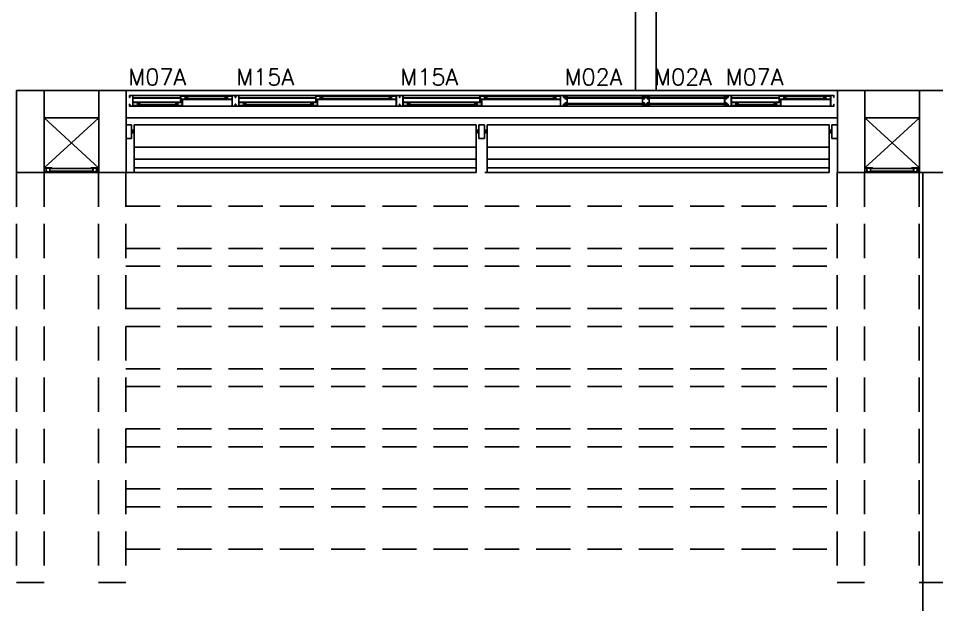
# Model space of a CAD drawing. Header units: millimetres. Extents: x 1887 to 2405, y 1100 to 1335.
# Drawn here: x 2217.2 to 2223.91, y 1178.64 to 1182.93 of the extents above; entities that cross this region are included whole.
import ezdxf

# ---------------------------------------------------------------- set-up
doc = ezdxf.new("R2010")
doc.units = ezdxf.units.MM
doc.linetypes.add('HIDDEN', pattern=[0.375, 0.25, -0.125])
for name, color, linetype in [('AR-ALV', 2, 'Continuous'), ('AR-ALV-V', 2, 'Continuous'), ('AR-BRISEPROJ', 1, 'HIDDEN'), ('AR-BRISES', 1, 'Continuous'), ('AR-ESQ', 1, 'Continuous'), ('AR-ESTC', 3, 'Continuous'), ('AR-PEITORIL', 1, 'Continuous'), ('AR-SHAFT', 1, 'Continuous'), ('AR-TALUDE', 1, 'Continuous'), ('AR-TXTESQ1-CONG', 1, 'Continuous'), ('BR-LINHAS', 1, 'Continuous'), ('BR-MONTANTE', 242, 'Continuous'), ('BR-PAINEL', 1, 'Continuous'), ('BR-SUPORTE', 1, 'Continuous'), ('DT-ESQ-BAGUETE-C', 2, 'Continuous'), ('DT-ESQ-BAGUETE-V', 1, 'Continuous'), ('DT-ESQ-CHAPA DOBRADA-V', 1, 'Continuous'), ('DT-ESQ-MARCO-V', 1, 'Continuous'), ('DT-ESQ-PERFIL CADEIRA-C', 2, 'Continuous'), ('DT-ESQ-PERFIL CADEIRA-V', 1, 'Continuous'), ('DT-ESQ-PERFIL U SIMPLES-C', 2, 'Continuous'), ('DT-ESQ-PERFIL U-C', 2, 'Continuous'), ('DT-ESQ-PERFIL U-V', 1, 'Continuous'), ('DT-ESQ-VENEZIANA-C', 2, 'Continuous'), ('DT-ESQ-VENEZIANA-V', 2, 'Continuous'), ('DT-ESQ-VIDRO-C', 2, 'Continuous'), ('DT-ESQ-VIDRO-V', 2, 'Continuous'), ('insercao', 4, 'Continuous'), ('PG-PROJ', 1, 'HIDDEN')]:
    doc.layers.add(name, color=color, linetype=linetype)
doc.styles.add('S12', font='simplex.shx', dxfattribs={"width": 1.1, "height": 0.12})

# ---------------------------------------------------------------- blocks, each defined once
blk = doc.blocks.new('EF63-P')
at = {"layer": 'DT-ESQ-BAGUETE-C', "ltscale": 0.1}
for points in [[(0.4225, -0.055), (0.409, -0.055), (0.409, -0.0535), (0.422, -0.0535, 0.414214), (0.4225, -0.053), (0.4225, -0.042, 0.414214), (0.422, -0.0415), (0.409, -0.0415), (0.409, -0.04), (0.4225, -0.04, -0.414214), (0.424, -0.0415), (0.424, -0.0535, -0.414214)], [(0.7015, -0.055), (0.715, -0.055), (0.715, -0.0535), (0.702, -0.0535, -0.414214), (0.7015, -0.053), (0.7015, -0.042, -0.414214), (0.702, -0.0415), (0.715, -0.0415), (0.715, -0.04), (0.7015, -0.04, 0.414214), (0.7, -0.0415), (0.7, -0.0535, 0.414214)], [(1.41, -0.055), (1.3965, -0.055), (1.3965, -0.0535), (1.4095, -0.0535, 0.414214), (1.41, -0.053), (1.41, -0.042, 0.414214), (1.4095, -0.0415), (1.3965, -0.0415), (1.3965, -0.04), (1.41, -0.04, -0.414214), (1.4115, -0.0415), (1.4115, -0.0535, -0.414214)], [(1.9015, -0.055), (1.915, -0.055), (1.915, -0.0535), (1.902, -0.0535, -0.414214), (1.9015, -0.053), (1.9015, -0.042, -0.414214), (1.902, -0.0415), (1.915, -0.0415), (1.915, -0.04), (1.9015, -0.04, 0.414214), (1.9, -0.0415), (1.9, -0.0535, 0.414214)], [(2.61, -0.055), (2.5965, -0.055), (2.5965, -0.0535), (2.6095, -0.0535, 0.414214), (2.61, -0.053), (2.61, -0.042, 0.414214), (2.6095, -0.0415), (2.5965, -0.0415), (2.5965, -0.04), (2.61, -0.04, -0.414214), (2.6115, -0.0415), (2.6115, -0.0535, -0.414214)], [(3.1015, -0.055), (3.115, -0.055), (3.115, -0.0535), (3.102, -0.0535, -0.414214), (3.1015, -0.053), (3.1015, -0.042, -0.414214), (3.102, -0.0415), (3.115, -0.0415), (3.115, -0.04), (3.1015, -0.04, 0.414214), (3.1, -0.0415), (3.1, -0.0535, 0.414214)], [(4.7975, -0.055), (4.784, -0.055), (4.784, -0.0535), (4.797, -0.0535, 0.414214), (4.7975, -0.053), (4.7975, -0.042, 0.414214), (4.797, -0.0415), (4.784, -0.0415), (4.784, -0.04), (4.7975, -0.04, -0.414214), (4.799, -0.0415), (4.799, -0.0535, -0.414214)], [(5.0765, -0.055), (5.09, -0.055), (5.09, -0.0535), (5.077, -0.0535, -0.414214), (5.0765, -0.053), (5.0765, -0.042, -0.414214), (5.077, -0.0415), (5.09, -0.0415), (5.09, -0.04), (5.0765, -0.04, 0.414214), (5.075, -0.0415), (5.075, -0.0535, 0.414214)], [(0.0735, -0.1), (0.06, -0.1), (0.06, -0.0985), (0.073, -0.0985, 0.414214), (0.0735, -0.098), (0.0735, -0.087, 0.414214), (0.073, -0.0865), (0.06, -0.0865), (0.06, -0.085), (0.0735, -0.085, -0.414214), (0.075, -0.0865), (0.075, -0.0985, -0.414214)], [(0.339, -0.1), (0.3525, -0.1), (0.3525, -0.0985), (0.3395, -0.0985, -0.414214), (0.339, -0.098), (0.339, -0.087, -0.414214), (0.3395, -0.0865), (0.3525, -0.0865), (0.3525, -0.085), (0.339, -0.085, 0.414214), (0.3375, -0.0865), (0.3375, -0.0985, 0.414214)], [(0.8485, -0.1), (0.835, -0.1), (0.835, -0.0985), (0.848, -0.0985, 0.414214), (0.8485, -0.098), (0.8485, -0.087, 0.414214), (0.848, -0.0865), (0.835, -0.0865), (0.835, -0.085), (0.8485, -0.085, -0.414214), (0.85, -0.0865), (0.85, -0.0985, -0.414214)], [(1.3265, -0.1), (1.34, -0.1), (1.34, -0.0985), (1.327, -0.0985, -0.414214), (1.3265, -0.098), (1.3265, -0.087, -0.414214), (1.327, -0.0865), (1.34, -0.0865), (1.34, -0.085), (1.3265, -0.085, 0.414214), (1.325, -0.0865), (1.325, -0.0985, 0.414214)], [(2.0485, -0.1), (2.035, -0.1), (2.035, -0.0985), (2.048, -0.0985, 0.414214), (2.0485, -0.098), (2.0485, -0.087, 0.414214), (2.048, -0.0865), (2.035, -0.0865), (2.035, -0.085), (2.0485, -0.085, -0.414214), (2.05, -0.0865), (2.05, -0.0985, -0.414214)], [(2.5265, -0.1), (2.54, -0.1), (2.54, -0.0985), (2.527, -0.0985, -0.414214), (2.5265, -0.098), (2.5265, -0.087, -0.414214), (2.527, -0.0865), (2.54, -0.0865), (2.54, -0.085), (2.5265, -0.085, 0.414214), (2.525, -0.0865), (2.525, -0.0985, 0.414214)], [(4.4485, -0.1), (4.435, -0.1), (4.435, -0.0985), (4.448, -0.0985, 0.414214), (4.4485, -0.098), (4.4485, -0.087, 0.414214), (4.448, -0.0865), (4.435, -0.0865), (4.435, -0.085), (4.4485, -0.085, -0.414214), (4.45, -0.0865), (4.45, -0.0985, -0.414214)], [(4.714, -0.1), (4.7275, -0.1), (4.7275, -0.0985), (4.7145, -0.0985, -0.414214), (4.714, -0.098), (4.714, -0.087, -0.414214), (4.7145, -0.0865), (4.7275, -0.0865), (4.7275, -0.085), (4.714, -0.085, 0.414214), (4.7125, -0.0865), (4.7125, -0.0985, 0.414214)]]:
    blk.add_lwpolyline(points, format="xyb", close=True, dxfattribs=at)
at = {"layer": 'DT-ESQ-BAGUETE-V', "ltscale": 0.1}
for p, q in [((0.4225, -0.04), (0.7015, -0.04)), ((1.41, -0.04), (1.9015, -0.04)), ((2.61, -0.04), (3.1015, -0.04)), ((4.7975, -0.04), (5.0765, -0.04)), ((0.0735, -0.085), (0.339, -0.085)), ((0.8485, -0.085), (1.3265, -0.085)), ((2.0485, -0.085), (2.5265, -0.085)), ((4.4485, -0.085), (4.714, -0.085))]:
    blk.add_line(p, q, dxfattribs=at)
at = {"layer": 'DT-ESQ-CHAPA DOBRADA-V', "ltscale": 0.1}
for p, q in [((0.025, -0.052), (0.374, -0.052)), ((0.025, -0.055), (0.374, -0.055)), ((0.8, -0.052), (1.3615, -0.052)), ((0.8, -0.055), (1.3615, -0.055)), ((2, -0.052), (2.5615, -0.052)), ((2, -0.055), (2.5615, -0.055)), ((4.4, -0.052), (4.749, -0.052)), ((4.4, -0.055), (4.749, -0.055))]:
    blk.add_line(p, q, dxfattribs=at)
at = {"layer": 'DT-ESQ-MARCO-V', "ltscale": 0.1}
for p, q in [((3.1985, -0.035), (3.7515, -0.035)), ((4.3515, -0.035), (3.7985, -0.035)), ((3.1985, -0.115), (3.7515, -0.115)), ((4.3515, -0.115), (3.7985, -0.115))]:
    blk.add_line(p, q, dxfattribs=at)
at = {"layer": 'DT-ESQ-PERFIL CADEIRA-C', "ltscale": 0.1}
for p, q in [((0.376, -0.0635), (0.4225, -0.0635)), ((0.75, -0.0635), (0.7015, -0.0635)), ((1.3635, -0.0635), (1.41, -0.0635)), ((1.95, -0.0635), (1.9015, -0.0635)), ((2.5635, -0.0635), (2.61, -0.0635)), ((3.15, -0.0635), (3.1015, -0.0635)), ((4.751, -0.0635), (4.7975, -0.0635)), ((5.125, -0.0635), (5.0765, -0.0635)), ((0.025, -0.1085), (0.0735, -0.1085)), ((0.3855, -0.1085), (0.339, -0.1085)), ((0.8, -0.1085), (0.8485, -0.1085)), ((1.373, -0.1085), (1.3265, -0.1085)), ((2, -0.1085), (2.0485, -0.1085)), ((2.573, -0.1085), (2.5265, -0.1085)), ((4.4, -0.1085), (4.4485, -0.1085)), ((4.7605, -0.1085), (4.714, -0.1085))]:
    blk.add_line(p, q, dxfattribs=at)
for points in [[(0.4225, -0.062, -1), (0.4225, -0.065), (0.376, -0.065, -0.414214), (0.374, -0.063), (0.374, -0.042, -0.414214), (0.376, -0.04), (0.4075, -0.04, -0.414214), (0.409, -0.0415), (0.409, -0.062)], [(0.409, -0.0635, -0.198913), (0.4079, -0.0631, -0.198913), (0.4075, -0.062), (0.4075, -0.042, 0.414214), (0.407, -0.0415), (0.376, -0.0415, 0.414214), (0.3755, -0.042), (0.3755, -0.063, 0.414214), (0.376, -0.0635)], [(0.7015, -0.065), (0.75, -0.065), (0.75, -0.0635), (0.715, -0.0635, 0.198912), (0.7161, -0.0631, 0.198913), (0.7165, -0.062), (0.7165, -0.042, -0.414214), (0.717, -0.0415), (0.75, -0.0415), (0.75, -0.04), (0.7165, -0.04, 0.414214), (0.715, -0.0415), (0.715, -0.0535), (0.715, -0.055), (0.715, -0.062), (0.7015, -0.062, 1)], [(1.41, -0.062, -1), (1.41, -0.065), (1.3635, -0.065, -0.414214), (1.3615, -0.063), (1.3615, -0.042, -0.414214), (1.3635, -0.04), (1.395, -0.04, -0.414214), (1.3965, -0.0415), (1.3965, -0.062)], [(1.3965, -0.0635, -0.198913), (1.3954, -0.0631, -0.198913), (1.395, -0.062), (1.395, -0.042, 0.414214), (1.3945, -0.0415), (1.3635, -0.0415, 0.414214), (1.363, -0.042), (1.363, -0.063, 0.414214), (1.3635, -0.0635)], [(1.9015, -0.065), (1.95, -0.065), (1.95, -0.0635), (1.915, -0.0635, 0.198912), (1.9161, -0.0631, 0.198913), (1.9165, -0.062), (1.9165, -0.042, -0.414214), (1.917, -0.0415), (1.95, -0.0415), (1.95, -0.04), (1.9165, -0.04, 0.414214), (1.915, -0.0415), (1.915, -0.0535), (1.915, -0.055), (1.915, -0.062), (1.9015, -0.062, 1)], [(2.61, -0.062, -1), (2.61, -0.065), (2.5635, -0.065, -0.414214), (2.5615, -0.063), (2.5615, -0.042, -0.414214), (2.5635, -0.04), (2.595, -0.04, -0.414214), (2.5965, -0.0415), (2.5965, -0.062)], [(2.5965, -0.0635, -0.198913), (2.5954, -0.0631, -0.198913), (2.595, -0.062), (2.595, -0.042, 0.414214), (2.5945, -0.0415), (2.5635, -0.0415, 0.414214), (2.563, -0.042), (2.563, -0.063, 0.414214), (2.5635, -0.0635)], [(3.1015, -0.065), (3.15, -0.065), (3.15, -0.0635), (3.115, -0.0635, 0.198912), (3.1161, -0.0631, 0.198913), (3.1165, -0.062), (3.1165, -0.042, -0.414214), (3.117, -0.0415), (3.15, -0.0415), (3.15, -0.04), (3.1165, -0.04, 0.414214), (3.115, -0.0415), (3.115, -0.0535), (3.115, -0.055), (3.115, -0.062), (3.1015, -0.062, 1)], [(4.7975, -0.062, -1), (4.7975, -0.065), (4.751, -0.065, -0.414214), (4.749, -0.063), (4.749, -0.042, -0.414214), (4.751, -0.04), (4.7825, -0.04, -0.414214), (4.784, -0.0415), (4.784, -0.062)], [(4.784, -0.0635, -0.198913), (4.7829, -0.0631, -0.198913), (4.7825, -0.062), (4.7825, -0.042, 0.414214), (4.782, -0.0415), (4.751, -0.0415, 0.414214), (4.7505, -0.042), (4.7505, -0.063, 0.414214), (4.751, -0.0635)], [(5.0765, -0.065), (5.125, -0.065), (5.125, -0.0635), (5.09, -0.0635, 0.198912), (5.0911, -0.0631, 0.198913), (5.0915, -0.062), (5.0915, -0.042, -0.414214), (5.092, -0.0415), (5.125, -0.0415), (5.125, -0.04), (5.0915, -0.04, 0.414214), (5.09, -0.0415), (5.09, -0.0535), (5.09, -0.055), (5.09, -0.062), (5.0765, -0.062, 1)], [(0.0735, -0.11), (0.025, -0.11), (0.025, -0.1085), (0.06, -0.1085, -0.198912), (0.0589, -0.1081, -0.198913), (0.0585, -0.107), (0.0585, -0.087, 0.414214), (0.058, -0.0865), (0.025, -0.0865), (0.025, -0.085), (0.0585, -0.085, -0.414214), (0.06, -0.0865), (0.06, -0.0985), (0.06, -0.1), (0.06, -0.107), (0.0735, -0.107, -1)], [(0.339, -0.107, 1), (0.339, -0.11), (0.3855, -0.11, 0.414214), (0.3875, -0.108), (0.3875, -0.087, 0.414214), (0.3855, -0.085), (0.354, -0.085, 0.414214), (0.3525, -0.0865), (0.3525, -0.107)], [(0.3525, -0.1085, 0.198913), (0.3536, -0.1081, 0.198913), (0.354, -0.107), (0.354, -0.087, -0.414214), (0.3545, -0.0865), (0.3855, -0.0865, -0.414214), (0.386, -0.087), (0.386, -0.108, -0.414214), (0.3855, -0.1085)], [(0.8485, -0.11), (0.8, -0.11), (0.8, -0.1085), (0.835, -0.1085, -0.198912), (0.8339, -0.1081, -0.198913), (0.8335, -0.107), (0.8335, -0.087, 0.414214), (0.833, -0.0865), (0.8, -0.0865), (0.8, -0.085), (0.8335, -0.085, -0.414214), (0.835, -0.0865), (0.835, -0.0985), (0.835, -0.1), (0.835, -0.107), (0.8485, -0.107, -1)], [(1.3265, -0.107, 1), (1.3265, -0.11), (1.373, -0.11, 0.414214), (1.375, -0.108), (1.375, -0.087, 0.414214), (1.373, -0.085), (1.3415, -0.085, 0.414214), (1.34, -0.0865), (1.34, -0.107)], [(1.34, -0.1085, 0.198913), (1.3411, -0.1081, 0.198913), (1.3415, -0.107), (1.3415, -0.087, -0.414214), (1.342, -0.0865), (1.373, -0.0865, -0.414214), (1.3735, -0.087), (1.3735, -0.108, -0.414214), (1.373, -0.1085)], [(2.0485, -0.11), (2, -0.11), (2, -0.1085), (2.035, -0.1085, -0.198912), (2.0339, -0.1081, -0.198913), (2.0335, -0.107), (2.0335, -0.087, 0.414214), (2.033, -0.0865), (2, -0.0865), (2, -0.085), (2.0335, -0.085, -0.414214), (2.035, -0.0865), (2.035, -0.0985), (2.035, -0.1), (2.035, -0.107), (2.0485, -0.107, -1)], [(2.5265, -0.107, 1), (2.5265, -0.11), (2.573, -0.11, 0.414214), (2.575, -0.108), (2.575, -0.087, 0.414214), (2.573, -0.085), (2.5415, -0.085, 0.414214), (2.54, -0.0865), (2.54, -0.107)], [(2.54, -0.1085, 0.198913), (2.5411, -0.1081, 0.198913), (2.5415, -0.107), (2.5415, -0.087, -0.414214), (2.542, -0.0865), (2.573, -0.0865, -0.414214), (2.5735, -0.087), (2.5735, -0.108, -0.414214), (2.573, -0.1085)], [(4.4485, -0.11), (4.4, -0.11), (4.4, -0.1085), (4.435, -0.1085, -0.198912), (4.4339, -0.1081, -0.198913), (4.4335, -0.107), (4.4335, -0.087, 0.414214), (4.433, -0.0865), (4.4, -0.0865), (4.4, -0.085), (4.4335, -0.085, -0.414214), (4.435, -0.0865), (4.435, -0.0985), (4.435, -0.1), (4.435, -0.107), (4.4485, -0.107, -1)], [(4.714, -0.107, 1), (4.714, -0.11), (4.7605, -0.11, 0.414214), (4.7625, -0.108), (4.7625, -0.087, 0.414214), (4.7605, -0.085), (4.729, -0.085, 0.414214), (4.7275, -0.0865), (4.7275, -0.107)], [(4.7275, -0.1085, 0.198913), (4.7286, -0.1081, 0.198913), (4.729, -0.107), (4.729, -0.087, -0.414214), (4.7295, -0.0865), (4.7605, -0.0865, -0.414214), (4.761, -0.087), (4.761, -0.108, -0.414214), (4.7605, -0.1085)]]:
    blk.add_lwpolyline(points, format="xyb", close=True, dxfattribs=at)
at = {"layer": 'DT-ESQ-PERFIL CADEIRA-V', "ltscale": 0.1}
for p, q in [((0.4075, -0.065), (0.7015, -0.065)), ((1.395, -0.065), (1.9015, -0.065)), ((2.595, -0.065), (3.1015, -0.065)), ((4.7825, -0.065), (5.0765, -0.065)), ((0.0735, -0.11), (0.339, -0.11)), ((0.8485, -0.11), (1.3265, -0.11)), ((2.0485, -0.11), (2.5265, -0.11)), ((4.4485, -0.11), (4.714, -0.11))]:
    blk.add_line(p, q, dxfattribs=at)
at = {"layer": 'DT-ESQ-PERFIL U SIMPLES-C', "ltscale": 0.1}
for points in [[(0.376, -0.077), (0.384, -0.077), (0.384, -0.0755), (0.376, -0.0755, -0.414214), (0.3755, -0.075), (0.3755, -0.067, -0.414214), (0.376, -0.0665), (0.384, -0.0665), (0.384, -0.065), (0.376, -0.065, 0.414214), (0.374, -0.067), (0.374, -0.075, 0.414214)], [(1.3635, -0.077), (1.3715, -0.077), (1.3715, -0.0755), (1.3635, -0.0755, -0.414214), (1.363, -0.075), (1.363, -0.067, -0.414214), (1.3635, -0.0665), (1.3715, -0.0665), (1.3715, -0.065), (1.3635, -0.065, 0.414214), (1.3615, -0.067), (1.3615, -0.075, 0.414214)], [(2.5635, -0.077), (2.5715, -0.077), (2.5715, -0.0755), (2.5635, -0.0755, -0.414214), (2.563, -0.075), (2.563, -0.067, -0.414214), (2.5635, -0.0665), (2.5715, -0.0665), (2.5715, -0.065), (2.5635, -0.065, 0.414214), (2.5615, -0.067), (2.5615, -0.075, 0.414214)], [(4.751, -0.077), (4.759, -0.077), (4.759, -0.0755), (4.751, -0.0755, -0.414214), (4.7505, -0.075), (4.7505, -0.067, -0.414214), (4.751, -0.0665), (4.759, -0.0665), (4.759, -0.065), (4.751, -0.065, 0.414214), (4.749, -0.067), (4.749, -0.075, 0.414214)], [(0.3855, -0.073), (0.3775, -0.073), (0.3775, -0.0745), (0.3855, -0.0745, -0.414214), (0.386, -0.075), (0.386, -0.083, -0.414214), (0.3855, -0.0835), (0.3775, -0.0835), (0.3775, -0.085), (0.3855, -0.085, 0.414214), (0.3875, -0.083), (0.3875, -0.075, 0.414214)], [(1.373, -0.073), (1.365, -0.073), (1.365, -0.0745), (1.373, -0.0745, -0.414214), (1.3735, -0.075), (1.3735, -0.083, -0.414214), (1.373, -0.0835), (1.365, -0.0835), (1.365, -0.085), (1.373, -0.085, 0.414214), (1.375, -0.083), (1.375, -0.075, 0.414214)], [(2.573, -0.073), (2.565, -0.073), (2.565, -0.0745), (2.573, -0.0745, -0.414214), (2.5735, -0.075), (2.5735, -0.083, -0.414214), (2.573, -0.0835), (2.565, -0.0835), (2.565, -0.085), (2.573, -0.085, 0.414214), (2.575, -0.083), (2.575, -0.075, 0.414214)], [(4.7605, -0.073), (4.7525, -0.073), (4.7525, -0.0745), (4.7605, -0.0745, -0.414214), (4.761, -0.075), (4.761, -0.083, -0.414214), (4.7605, -0.0835), (4.7525, -0.0835), (4.7525, -0.085), (4.7605, -0.085, 0.414214), (4.7625, -0.083), (4.7625, -0.075, 0.414214)]]:
    blk.add_lwpolyline(points, format="xyb", close=True, dxfattribs=at)
at = {"layer": 'DT-ESQ-PERFIL U-C', "ltscale": 0.1}
for points in [[(0, -0.0365, -0.414214), (0.0015, -0.035), (0.0235, -0.035, -0.414214), (0.025, -0.0365), (0.025, -0.1135, -0.414214), (0.0235, -0.115), (0.0015, -0.115, -0.414214), (0, -0.1135), (0, -0.1), (0.0015, -0.1), (0.0015, -0.113, 0.414214), (0.002, -0.1135), (0.023, -0.1135, 0.414214), (0.0235, -0.113), (0.0235, -0.037, 0.414214), (0.023, -0.0365), (0.002, -0.0365, 0.414214), (0.0015, -0.037), (0.0015, -0.05), (0, -0.05)], [(0.775, -0.0365, 0.414214), (0.7735, -0.035), (0.7515, -0.035, 0.414214), (0.75, -0.0365), (0.75, -0.1135, 0.414214), (0.7515, -0.115), (0.7735, -0.115, 0.414214), (0.775, -0.1135), (0.775, -0.1), (0.7735, -0.1), (0.7735, -0.113, -0.414214), (0.773, -0.1135), (0.752, -0.1135, -0.414214), (0.7515, -0.113), (0.7515, -0.037, -0.414214), (0.752, -0.0365), (0.773, -0.0365, -0.414214), (0.7735, -0.037), (0.7735, -0.05), (0.775, -0.05)], [(0.775, -0.0365, -0.414214), (0.7765, -0.035), (0.7985, -0.035, -0.414214), (0.8, -0.0365), (0.8, -0.1135, -0.414214), (0.7985, -0.115), (0.7765, -0.115, -0.414214), (0.775, -0.1135), (0.775, -0.1), (0.7765, -0.1), (0.7765, -0.113, 0.414214), (0.777, -0.1135), (0.798, -0.1135, 0.414214), (0.7985, -0.113), (0.7985, -0.037, 0.414214), (0.798, -0.0365), (0.777, -0.0365, 0.414214), (0.7765, -0.037), (0.7765, -0.05), (0.775, -0.05)], [(1.975, -0.0365, 0.414214), (1.9735, -0.035), (1.9515, -0.035, 0.414214), (1.95, -0.0365), (1.95, -0.1135, 0.414214), (1.9515, -0.115), (1.9735, -0.115, 0.414214), (1.975, -0.1135), (1.975, -0.1), (1.9735, -0.1), (1.9735, -0.113, -0.414214), (1.973, -0.1135), (1.952, -0.1135, -0.414214), (1.9515, -0.113), (1.9515, -0.037, -0.414214), (1.952, -0.0365), (1.973, -0.0365, -0.414214), (1.9735, -0.037), (1.9735, -0.05), (1.975, -0.05)], [(1.975, -0.0365, -0.414214), (1.9765, -0.035), (1.9985, -0.035, -0.414214), (2, -0.0365), (2, -0.1135, -0.414214), (1.9985, -0.115), (1.9765, -0.115, -0.414214), (1.975, -0.1135), (1.975, -0.1), (1.9765, -0.1), (1.9765, -0.113, 0.414214), (1.977, -0.1135), (1.998, -0.1135, 0.414214), (1.9985, -0.113), (1.9985, -0.037, 0.414214), (1.998, -0.0365), (1.977, -0.0365, 0.414214), (1.9765, -0.037), (1.9765, -0.05), (1.975, -0.05)], [(3.175, -0.0365, 0.414214), (3.1735, -0.035), (3.1515, -0.035, 0.414214), (3.15, -0.0365), (3.15, -0.1135, 0.414214), (3.1515, -0.115), (3.1735, -0.115, 0.414214), (3.175, -0.1135), (3.175, -0.1), (3.1735, -0.1), (3.1735, -0.113, -0.414214), (3.173, -0.1135), (3.152, -0.1135, -0.414214), (3.1515, -0.113), (3.1515, -0.037, -0.414214), (3.152, -0.0365), (3.173, -0.0365, -0.414214), (3.1735, -0.037), (3.1735, -0.05), (3.175, -0.05)], [(3.2, -0.1035), (3.2, -0.1135, -0.414214), (3.1985, -0.115), (3.1765, -0.115, -0.414214), (3.175, -0.1135), (3.175, -0.1), (3.1765, -0.1), (3.1765, -0.113, 0.414214), (3.177, -0.1135), (3.198, -0.1135, 0.414214), (3.1985, -0.113), (3.1985, -0.1035), (3.1855, -0.1035, -0.414214), (3.184, -0.102), (3.184, -0.092, -0.414214), (3.1855, -0.0905), (3.1985, -0.0905), (3.1985, -0.0595), (3.1855, -0.0595, -0.414214), (3.184, -0.058), (3.184, -0.048, -0.414214), (3.1855, -0.0465), (3.1985, -0.0465), (3.1985, -0.037, 0.414214), (3.198, -0.0365), (3.177, -0.0365, 0.414214), (3.1765, -0.037), (3.1765, -0.05), (3.175, -0.05), (3.175, -0.0365, -0.414214), (3.1765, -0.035), (3.1985, -0.035, -0.414214), (3.2, -0.0365), (3.2, -0.0465, -0.414214), (3.1985, -0.048), (3.1855, -0.048), (3.1855, -0.058), (3.1985, -0.058), (3.1985, -0.058, -0.414214), (3.2, -0.0595), (3.2, -0.0905, -0.414214), (3.1985, -0.092), (3.1985, -0.092), (3.1855, -0.092), (3.1855, -0.102), (3.1985, -0.102, -0.414214)], [(3.75, -0.1035), (3.75, -0.1135, 0.414214), (3.7515, -0.115), (3.7735, -0.115, 0.414214), (3.775, -0.1135), (3.775, -0.1), (3.7735, -0.1), (3.7735, -0.113, -0.414214), (3.773, -0.1135), (3.752, -0.1135, -0.414214), (3.7515, -0.113), (3.7515, -0.1035), (3.7645, -0.1035, 0.414214), (3.766, -0.102), (3.766, -0.092, 0.414214), (3.7645, -0.0905), (3.7515, -0.0905), (3.7515, -0.0595), (3.7645, -0.0595, 0.414214), (3.766, -0.058), (3.766, -0.048, 0.414214), (3.7645, -0.0465), (3.7515, -0.0465), (3.7515, -0.037, -0.414214), (3.752, -0.0365), (3.773, -0.0365, -0.414214), (3.7735, -0.037), (3.7735, -0.05), (3.775, -0.05), (3.775, -0.0365, 0.414214), (3.7735, -0.035), (3.7515, -0.035, 0.414214), (3.75, -0.0365), (3.75, -0.0465, 0.414214), (3.7515, -0.048), (3.7645, -0.048), (3.7645, -0.058), (3.7515, -0.058), (3.7515, -0.058, 0.414214), (3.75, -0.0595), (3.75, -0.0905, 0.414214), (3.7515, -0.092), (3.7515, -0.092), (3.7645, -0.092), (3.7645, -0.102), (3.7515, -0.102, 0.414214)], [(3.8, -0.1035), (3.8, -0.1135, -0.414214), (3.7985, -0.115), (3.7765, -0.115, -0.414214), (3.775, -0.1135), (3.775, -0.1), (3.7765, -0.1), (3.7765, -0.113, 0.414214), (3.777, -0.1135), (3.798, -0.1135, 0.414214), (3.7985, -0.113), (3.7985, -0.1035), (3.7855, -0.1035, -0.414214), (3.784, -0.102), (3.784, -0.092, -0.414214), (3.7855, -0.0905), (3.7985, -0.0905), (3.7985, -0.0595), (3.7855, -0.0595, -0.414214), (3.784, -0.058), (3.784, -0.048, -0.414214), (3.7855, -0.0465), (3.7985, -0.0465), (3.7985, -0.037, 0.414214), (3.798, -0.0365), (3.777, -0.0365, 0.414214), (3.7765, -0.037), (3.7765, -0.05), (3.775, -0.05), (3.775, -0.0365, -0.414214), (3.7765, -0.035), (3.7985, -0.035, -0.414214), (3.8, -0.0365), (3.8, -0.0465, -0.414214), (3.7985, -0.048), (3.7855, -0.048), (3.7855, -0.058), (3.7985, -0.058), (3.7985, -0.058, -0.414214), (3.8, -0.0595), (3.8, -0.0905, -0.414214), (3.7985, -0.092), (3.7985, -0.092), (3.7855, -0.092), (3.7855, -0.102), (3.7985, -0.102, -0.414214)], [(4.35, -0.1035), (4.35, -0.1135, 0.414214), (4.3515, -0.115), (4.3735, -0.115, 0.414214), (4.375, -0.1135), (4.375, -0.1), (4.3735, -0.1), (4.3735, -0.113, -0.414214), (4.373, -0.1135), (4.352, -0.1135, -0.414214), (4.3515, -0.113), (4.3515, -0.1035), (4.3645, -0.1035, 0.414214), (4.366, -0.102), (4.366, -0.092, 0.414214), (4.3645, -0.0905), (4.3515, -0.0905), (4.3515, -0.0595), (4.3645, -0.0595, 0.414214), (4.366, -0.058), (4.366, -0.048, 0.414214), (4.3645, -0.0465), (4.3515, -0.0465), (4.3515, -0.037, -0.414214), (4.352, -0.0365), (4.373, -0.0365, -0.414214), (4.3735, -0.037), (4.3735, -0.05), (4.375, -0.05), (4.375, -0.0365, 0.414214), (4.3735, -0.035), (4.3515, -0.035, 0.414214), (4.35, -0.0365), (4.35, -0.0465, 0.414214), (4.3515, -0.048), (4.3645, -0.048), (4.3645, -0.058), (4.3515, -0.058), (4.3515, -0.058, 0.414214), (4.35, -0.0595), (4.35, -0.0905, 0.414214), (4.3515, -0.092), (4.3515, -0.092), (4.3645, -0.092), (4.3645, -0.102), (4.3515, -0.102, 0.414214)], [(4.375, -0.0365, -0.414214), (4.3765, -0.035), (4.3985, -0.035, -0.414214), (4.4, -0.0365), (4.4, -0.1135, -0.414214), (4.3985, -0.115), (4.3765, -0.115, -0.414214), (4.375, -0.1135), (4.375, -0.1), (4.3765, -0.1), (4.3765, -0.113, 0.414214), (4.377, -0.1135), (4.398, -0.1135, 0.414214), (4.3985, -0.113), (4.3985, -0.037, 0.414214), (4.398, -0.0365), (4.377, -0.0365, 0.414214), (4.3765, -0.037), (4.3765, -0.05), (4.375, -0.05)], [(5.15, -0.0365, 0.414214), (5.1485, -0.035), (5.1265, -0.035, 0.414214), (5.125, -0.0365), (5.125, -0.1135, 0.414214), (5.1265, -0.115), (5.1485, -0.115, 0.414214), (5.15, -0.1135), (5.15, -0.1), (5.1485, -0.1), (5.1485, -0.113, -0.414214), (5.148, -0.1135), (5.127, -0.1135, -0.414214), (5.1265, -0.113), (5.1265, -0.037, -0.414214), (5.127, -0.0365), (5.148, -0.0365, -0.414214), (5.1485, -0.037), (5.1485, -0.05), (5.15, -0.05)]]:
    blk.add_lwpolyline(points, format="xyb", close=True, dxfattribs=at)
at = {"layer": 'DT-ESQ-PERFIL U-V', "ltscale": 0.1}
for p, q in [((0.0235, -0.035), (0.7515, -0.035)), ((0.7985, -0.035), (1.9515, -0.035)), ((1.9985, -0.035), (3.1515, -0.035)), ((4.3985, -0.035), (5.1265, -0.035)), ((0.0235, -0.115), (0.7515, -0.115)), ((0.7985, -0.115), (1.9515, -0.115)), ((1.9985, -0.115), (3.1515, -0.115)), ((4.3985, -0.115), (5.1265, -0.115))]:
    blk.add_line(p, q, dxfattribs=at)
at = {"layer": 'DT-ESQ-VIDRO-C', "ltscale": 0.1}
for points in [[(0.7125, -0.06), (0.7125, -0.057), (0.4115, -0.057), (0.4115, -0.06)], [(1.9125, -0.06), (1.9125, -0.057), (1.399, -0.057), (1.399, -0.06)], [(3.1125, -0.06), (3.1125, -0.057), (2.599, -0.057), (2.599, -0.06)], [(3.7625, -0.056), (3.7625, -0.05), (3.1875, -0.05), (3.1875, -0.056)], [(3.7875, -0.056), (3.7875, -0.05), (4.3625, -0.05), (4.3625, -0.056)], [(5.0875, -0.06), (5.0875, -0.057), (4.7865, -0.057), (4.7865, -0.06)], [(0.063, -0.105), (0.063, -0.102), (0.3495, -0.102), (0.3495, -0.105)], [(0.838, -0.105), (0.838, -0.102), (1.337, -0.102), (1.337, -0.105)], [(2.038, -0.105), (2.038, -0.102), (2.537, -0.102), (2.537, -0.105)], [(4.438, -0.105), (4.438, -0.102), (4.7245, -0.102), (4.7245, -0.105)]]:
    blk.add_lwpolyline(points, close=True, dxfattribs=at)
at = {"layer": 'DT-ESQ-VIDRO-V', "ltscale": 0.1}
for points in [[(3.7625, -0.094), (3.7625, -0.1), (3.1875, -0.1), (3.1875, -0.094)], [(3.7875, -0.094), (3.7875, -0.1), (4.3625, -0.1), (4.3625, -0.094)]]:
    blk.add_lwpolyline(points, close=True, dxfattribs=at)
blk = doc.blocks.new('EF01A-P')
at = {"layer": 'DT-ESQ-BAGUETE-C', "ltscale": 0.1}
for points in [[(0.0015, 0.035), (0.015, 0.035), (0.015, 0.0335), (0.0015, 0.0335), (0.0015, 0.005), (0.015, 0.005), (0.015, 0.0035), (0.0015, 0.0035, -0.414214), (0, 0.005), (0, 0.0335, -0.414214)], [(0.3985, 0.035), (0.385, 0.035), (0.385, 0.0335), (0.3985, 0.0335), (0.3985, 0.005), (0.385, 0.005), (0.385, 0.0035), (0.3985, 0.0035, 0.414214), (0.4, 0.005), (0.4, 0.0335, 0.414214)]]:
    blk.add_lwpolyline(points, format="xyb", close=True, dxfattribs=at)
at = {"layer": 'DT-ESQ-PERFIL CADEIRA-C', "ltscale": 0.1}
for points in [[(0.01, 0.0015), (0.01, 0.003), (0.0015, 0.003, 1), (0.0015, 0), (0.015, 0, 0.414214), (0.0165, 0.0015), (0.0165, 0.0335), (0.043, 0.0335)], [(0.043, 0.0065), (0.018, 0.0065), (0.018, 0.0165), (0.0165, 0.0165), (0.0165, 0.0065, 0.414214), (0.018, 0.005), (0.043, 0.005), (0.0565, 0.005, 1), (0.0565, 0.008), (0.043, 0.008), (0.043, 0.02), (0.043, 0.032), (0.0565, 0.032, 1), (0.0565, 0.035), (0.043, 0.035), (0.0165, 0.035, 0.414214), (0.015, 0.0335), (0.015, 0.0015), (0.0015, 0.0015)], [(0.0415, 0.02), (0.0415, 0.032, -0.414214), (0.043, 0.0335), (0.0565, 0.0335)], [(0.0415, 0.02), (0.0415, 0.008, 0.414214), (0.043, 0.0065), (0.0565, 0.0065)], [(0.357, 0.0065), (0.382, 0.0065), (0.382, 0.0165), (0.3835, 0.0165), (0.3835, 0.0065, -0.414214), (0.382, 0.005), (0.357, 0.005), (0.3435, 0.005, -1), (0.3435, 0.008), (0.357, 0.008), (0.357, 0.02), (0.357, 0.032), (0.3435, 0.032, -1), (0.3435, 0.035), (0.357, 0.035), (0.3835, 0.035, -0.414214), (0.385, 0.0335), (0.385, 0.0015), (0.3985, 0.0015)], [(0.3585, 0.02), (0.3585, 0.032, 0.414214), (0.357, 0.0335), (0.3435, 0.0335)], [(0.3585, 0.02), (0.3585, 0.008, -0.414214), (0.357, 0.0065), (0.3435, 0.0065)], [(0.39, 0.0015), (0.39, 0.003), (0.3985, 0.003, -1), (0.3985, 0), (0.385, 0, -0.414214), (0.3835, 0.0015), (0.3835, 0.0335), (0.357, 0.0335)]]:
    blk.add_lwpolyline(points, format="xyb", dxfattribs=at)
at = {"layer": 'DT-ESQ-PERFIL CADEIRA-V', "ltscale": 0.1}
blk.add_line((0.015, 0), (0.385, 0), dxfattribs=at)
at = {"layer": 'DT-ESQ-VENEZIANA-C', "ltscale": 0.1}
for p, q in [((0.043, 0.0105), (0.357, 0.0105)), ((0.043, 0.009), (0.357, 0.009))]:
    blk.add_line(p, q, dxfattribs=at)
at = {"layer": 'DT-ESQ-VENEZIANA-V', "ltscale": 0.1}
blk.add_line((0.043, 0.031), (0.357, 0.031), dxfattribs=at)
blk = doc.blocks.new('BR-MODULO2')
at = {"layer": 'BR-LINHAS'}
for p, q in [((0.06, -0.2648), (2.56, -0.2648)), ((2.64, -0.2648), (5.14, -0.2648)), ((0.06, -0.3524), (2.56, -0.3524)), ((2.64, -0.3524), (5.14, -0.3524)), ((0.06, -0.4147), (2.56, -0.4147)), ((2.64, -0.4147), (5.14, -0.4147))]:
    blk.add_line(p, q, dxfattribs=at)
at = {"layer": 'BR-MONTANTE'}
for p, q in [((0, -0.1), (0, -0.2)), ((0, -0.1), (0.04, -0.1)), ((0.04, -0.1), (0.04, -0.2)), ((2.5797, -0.1), (2.6197, -0.1)), ((2.5797, -0.1), (2.5797, -0.2)), ((2.6197, -0.1), (2.6197, -0.2)), ((5.16, -0.1), (5.16, -0.2)), ((5.16, -0.1), (5.2, -0.1)), ((5.2, -0.1), (5.2, -0.2)), ((0, -0.2), (0.04, -0.2)), ((2.5797, -0.2), (2.6197, -0.2)), ((5.16, -0.2), (5.2, -0.2))]:
    blk.add_line(p, q, dxfattribs=at)
at = {"layer": 'BR-PAINEL'}
for p, q in [((0.06, -0.1), (2.56, -0.1)), ((0.06, -0.1), (0.06, -0.45)), ((2.56, -0.1), (2.56, -0.45)), ((2.64, -0.1), (2.64, -0.45)), ((2.64, -0.1), (5.14, -0.1)), ((5.14, -0.1), (5.14, -0.45)), ((0.06, -0.45), (2.56, -0.45)), ((2.64, -0.45), (5.14, -0.45))]:
    blk.add_line(p, q, dxfattribs=at)
at = {"layer": 'BR-SUPORTE'}
for p, q in [((0.04, -0.14), (0.06, -0.14)), ((0.04, -0.16), (0.06, -0.16)), ((0.05, -0.14), (0.05, -0.16)), ((2.5597, -0.14), (2.5797, -0.14)), ((2.5597, -0.16), (2.5797, -0.16)), ((2.5697, -0.14), (2.5697, -0.16)), ((2.6397, -0.14), (2.6197, -0.14)), ((2.6397, -0.16), (2.6197, -0.16)), ((2.6297, -0.14), (2.6297, -0.16)), ((5.14, -0.14), (5.16, -0.14)), ((5.14, -0.16), (5.16, -0.16)), ((5.15, -0.14), (5.15, -0.16))]:
    blk.add_line(p, q, dxfattribs=at)
blk = doc.blocks.new('PG-MODULO2-PJ-B')
at = {"layer": 'PG-PROJ'}
for p, q in [((0, 0), (0, -3)), ((5.6, 0), (5.6, -3)), ((0.2, 0), (5.4, 0)), ((0.2, 0), (0.2, -3)), ((5.4, 0), (5.4, -3)), ((0.2, -0.2454), (5.4, -0.2454)), ((0.2, -0.5546), (5.4, -0.5546)), ((0.2, -0.6854), (5.4, -0.6854)), ((0.2, -0.9946), (5.4, -0.9946)), ((0.2, -1.1254), (5.4, -1.1254)), ((0.2, -1.4346), (5.4, -1.4346)), ((0.2, -1.5654), (5.4, -1.5654)), ((0.2, -1.8746), (5.4, -1.8746)), ((0.2, -2.0054), (5.4, -2.0054)), ((0.2, -2.3146), (5.4, -2.3146)), ((0.2, -2.4454), (5.4, -2.4454)), ((0.2, -2.7546), (5.4, -2.7546)), ((0.2, -3), (0, -3)), ((5.4, -3), (5.6, -3))]:
    blk.add_line(p, q, dxfattribs=at)
blk = doc.blocks.new('pe-bl03-aud-cobertura')
at = {"layer": 'AR-ALV-V'}
for q in [(98.6, -73.2), (93.05, -78.425)]:
    blk.add_line((93.05, -73.2), q, dxfattribs=at)

msp = doc.modelspace()

# ---------------------------------------------------------------- linework, layer by layer
at = {"layer": 'AR-ALV'}
for p, q in [((2221.7097, 1182.3985), (2221.7097, 1187.0485)), ((2221.8597, 1182.3985), (2221.8597, 1187.0485)), ((2217.3847, 1182.3985), (2217.7847, 1182.3985)), ((2221.7097, 1182.3985), (2221.8597, 1182.3985)), ((2223.3847, 1182.3985), (2223.7847, 1182.3985)), ((2217.3847, 1182.1985), (2217.7847, 1182.1985)), ((2223.3847, 1182.1985), (2223.7847, 1182.1985))]:
    msp.add_line(p, q, dxfattribs=at)
at = {"layer": 'AR-ESTC'}
for points in [[(2217.1847, 1181.7985), (2217.3847, 1181.7985), (2217.3847, 1182.3985), (2217.1847, 1182.3985)], [(2217.7847, 1181.7985), (2217.9847, 1181.7985), (2217.9847, 1182.3985), (2217.7847, 1182.3985)], [(2223.1847, 1181.7985), (2223.3847, 1181.7985), (2223.3847, 1182.3985), (2223.1847, 1182.3985)], [(2223.7847, 1181.7985), (2223.9847, 1181.7985), (2223.9847, 1182.3985), (2223.7847, 1182.3985)]]:
    msp.add_lwpolyline(points, close=True, dxfattribs=at)
at = {"layer": 'AR-PEITORIL'}
for p, q in [((2217.9847, 1182.3985), (2223.1847, 1182.3985)), ((2217.9847, 1182.1985), (2223.1847, 1182.1985))]:
    msp.add_line(p, q, dxfattribs=at)
at = {"layer": 'AR-SHAFT'}
for p, q in [((2217.3847, 1182.1985), (2217.7842, 1181.833)), ((2217.7847, 1182.1985), (2217.3862, 1181.8335)), ((2223.3847, 1182.1985), (2223.7842, 1181.833)), ((2223.7847, 1182.1985), (2223.3862, 1181.8335))]:
    msp.add_line(p, q, dxfattribs=at)
at = {"layer": 'AR-TALUDE'}
msp.add_open_spline([(2209.6023, 1181.907), (2210.1055, 1175.4093), (2212.7919, 1160.4134), (2230.1765, 1147.2677), (2241.402, 1149.9808), (2249.6832, 1155.6803), (2256.8602, 1168.1826), (2261.8663, 1179.1126), (2266.4303, 1187.8269), (2268.4755, 1193.7303)], degree=3, knots=[0.874603, 0.874603, 0.874603, 0.874603, 13.033613, 24.300817, 33.994288, 45.623477, 57.311406, 66.544355, 85.146679, 85.146679, 85.146679, 85.146679], dxfattribs=at)

# ---------------------------------------------------------------- block references
at = {"layer": 'AR-BRISEPROJ'}
for p in [(2211.7847, 1181.7985), (2217.7832, 1181.7985), (2223.7817, 1181.7985)]:
    msp.add_blockref('PG-MODULO2-PJ-B', p, dxfattribs=at)
at = {"layer": 'AR-BRISES'}
msp.add_blockref('BR-MODULO2', (2217.9847, 1182.2485), dxfattribs=at)
at = {"layer": 'AR-ESQ'}
for name, p in [('EF63-P', (2218.0097, 1182.3985)), ('EF01A-P', (2217.3847, 1181.7985)), ('EF01A-P', (2223.3847, 1181.7985))]:
    msp.add_blockref(name, p, dxfattribs=at)
at = {"layer": 'insercao', "ltscale": 10}
msp.add_blockref('pe-bl03-aud-cobertura', (2130.7597, 1254.9985), dxfattribs=at)

# ---------------------------------------------------------------- texts
at = {"layer": 'AR-TXTESQ1-CONG', "style": 'S12'}
for s, p in [('M07A', (2218.0022, 1182.4376)), ('M15A', (2218.7909, 1182.4376)), ('M15A', (2219.9909, 1182.4376)), ('M02A', (2221.1909, 1182.4376)), ('M02A', (2221.8459, 1182.4376)), ('M07A', (2222.3686, 1182.4376))]:
    msp.add_text(s, height=0.12, dxfattribs=at).set_placement(p)

doc.saveas('drawing.dxf')
